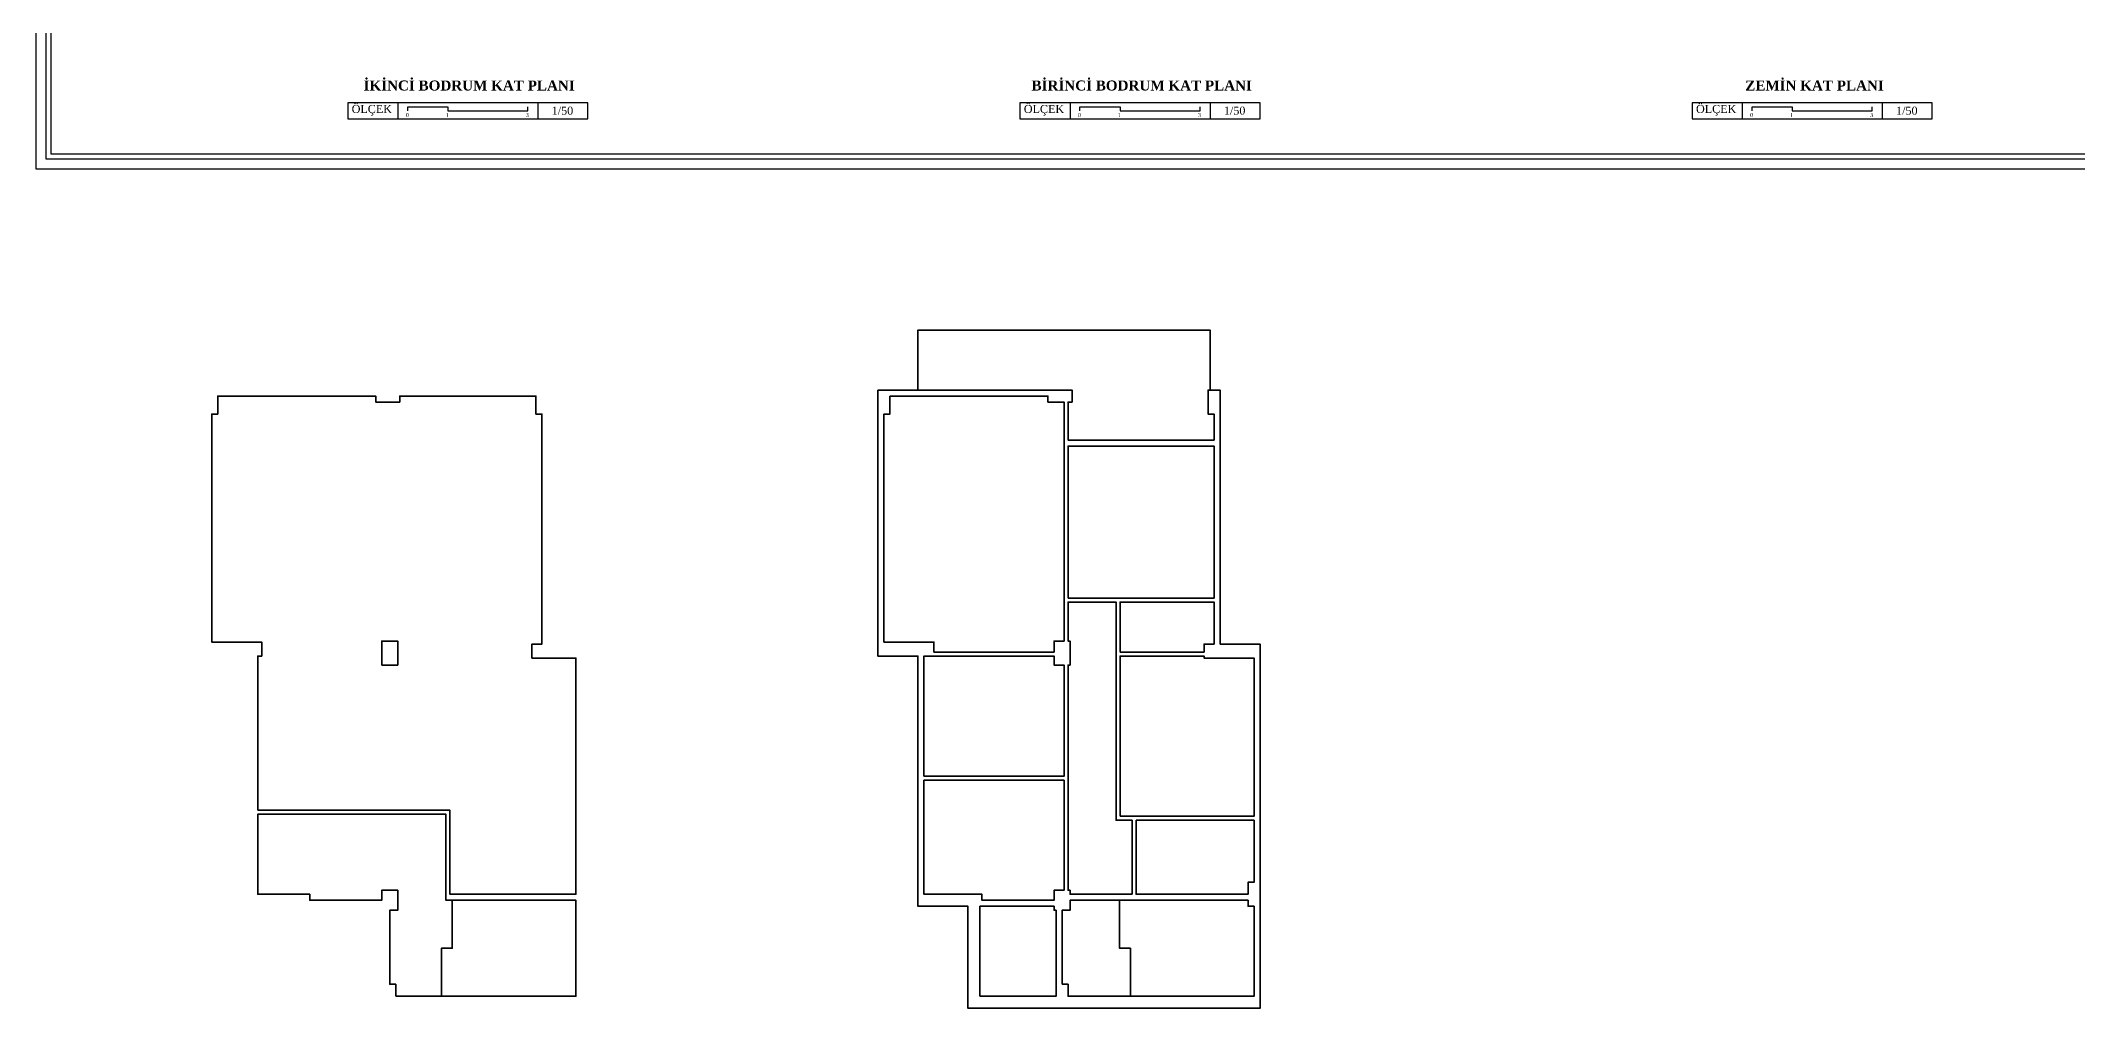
# Model space of a CAD drawing. Header units: metres. Extents: x -5196 to 34307, y 7076 to 19260.
# Drawn here: x 10045 to 15135, y 7076 to 9494 of the extents above; entities that cross this region are included whole.
import ezdxf

# ---------------------------------------------------------------- set-up
doc = ezdxf.new("R2010")
doc.units = ezdxf.units.M
doc.layers.add('YLZ-ALAN HESABI', color=41, linetype='Continuous', lineweight=35)
doc.layers.add('YLZ-PAFTA', color=165, linetype='Continuous')
doc.layers.add('YLZ-YAZI', color=113, linetype='Continuous')
doc.styles.add('ARIAL', font='times.ttf')

msp = doc.modelspace()

# ---------------------------------------------------------------- linework, layer by layer
at = {"layer": 'YLZ-ALAN HESABI'}
for points in [[(12137.1, 8621.32), (12237.1, 8621.32), (12237.1, 8771.32), (12967.1, 8771.32), (12967.1, 8621.32), (12992.1, 8621.32), (12992.1, 7986.32), (13092.1, 7986.32), (13092.1, 7076.32), (12362.1, 7076.32), (12362.1, 7331.32), (12237.1, 7331.32), (12237.1, 7956.32), (12137.1, 7956.32)], [(10897.1, 7933.82), (10937.1, 7933.82), (10937.1, 7993.82), (10897.1, 7993.82)]]:
    msp.add_lwpolyline(points, close=True, dxfattribs=at)
for points in [[(12237.1, 8621.32), (12237.1, 8771.32), (12967.1, 8771.32), (12967.1, 8621.32), (12962.1, 8621.32), (12962.1, 8561.32), (12977.1, 8561.32), (12977.1, 8496.32), (12612.1, 8496.32), (12612.1, 8591.32), (12622.1, 8591.32), (12622.1, 8621.32), (12237.1, 8621.32)], [(10587.1, 7571.32), (11067.1, 7571.32), (11067.1, 7361.32), (11382.1, 7361.32), (11382.1, 7951.32), (11272.1, 7951.32), (11272.1, 7986.32), (11297.1, 7986.32), (11297.1, 8561.32), (11282.1, 8561.32), (11282.1, 8606.32), (10942.1, 8606.32), (10942.1, 8591.32), (10882.1, 8591.32), (10882.1, 8606.32), (10487.1, 8606.32), (10487.1, 8561.32), (10472.1, 8561.32), (10472.1, 7991.32), (10597.1, 7991.32), (10597.1, 7956.32), (10587.1, 7956.32), (10587.1, 7571.32)], [(12167.1, 8606.32), (12562.1, 8606.32), (12562.1, 8591.32), (12602.1, 8591.32), (12602.1, 7993.82), (12577.1, 7993.82), (12577.1, 7966.65), (12277.1, 7966.32), (12277.1, 7991.32), (12152.1, 7991.32), (12152.1, 8561.32), (12167.1, 8561.32), (12167.1, 8606.32)], [(12612.1, 8101.32), (12977.1, 8101.32), (12977.1, 8481.32), (12612.1, 8481.32), (12612.1, 8101.32)], [(12772.1, 7361.32), (12772.1, 7546.32), (12732.1, 7546.32), (12732.1, 8091.32), (12612.1, 8091.32), (12612.1, 7993.82), (12617.1, 7993.82), (12617.1, 7933.82), (12612.1, 7933.82), (12612.1, 7371.32), (12617.1, 7371.32), (12617.1, 7361.32), (12772.1, 7361.32)], [(12742.1, 7966.32), (12742.1, 8091.32), (12977.1, 8091.32), (12977.1, 7986.32), (12952.1, 7986.32), (12952.1, 7966.32), (12742.1, 7966.32)], [(12252.1, 7656.32), (12252.1, 7956.32), (12577.1, 7956.32), (12577.1, 7933.82), (12602.1, 7933.82), (12602.1, 7656.32), (12252.1, 7656.32)], [(12742.1, 7556.32), (13077.1, 7556.32), (13077.1, 7951.32), (12952.1, 7951.32), (12952.1, 7956.32), (12742.1, 7956.32), (12742.1, 7556.32)], [(12252.1, 7646.32), (12252.1, 7361.32), (12397.1, 7361.32), (12397.1, 7346.32), (12577.1, 7346.32), (12577.1, 7371.32), (12602.1, 7371.32), (12602.1, 7646.32), (12252.1, 7646.32)], [(10932.1, 7106.32), (10932.1, 7136.32), (10917.1, 7136.32), (10917.1, 7321.32), (10937.1, 7321.32), (10937.1, 7371.32), (10897.1, 7371.32), (10897.1, 7346.32), (10717.1, 7346.32), (10717.1, 7361.32), (10587.1, 7361.32), (10587.1, 7561.32), (11057.1, 7561.32), (11057.1, 7346.32), (11073.1, 7346.32), (11073.1, 7226.32), (11046.1, 7226.32), (11046.1, 7106.32), (10932.1, 7106.32)], [(12782.1, 7546.32), (12782.1, 7361.32), (13062.1, 7361.32), (13062.1, 7391.32), (13077.1, 7391.32), (13077.1, 7546.32), (12782.1, 7546.32)], [(11046.1, 7106.32), (11382.1, 7106.32), (11382.1, 7346.32), (11073.1, 7346.32), (11073.1, 7226.32), (11046.1, 7226.32), (11046.1, 7106.32)], [(12392.1, 7106.32), (12392.1, 7331.32), (12577.1, 7331.32), (12577.1, 7321.32), (12582.1, 7321.32), (12582.1, 7106.32), (12392.1, 7106.32)], [(12597.1, 7136.32), (12612.1, 7136.32), (12612.1, 7106.32), (12768.1, 7106.32), (12768.1, 7226.32), (12741.1, 7226.32), (12741.1, 7346.32), (12617.1, 7346.32), (12617.1, 7321.32), (12597.1, 7321.32), (12597.1, 7136.32)], [(12741.1, 7346.32), (13062.1, 7346.32), (13062.1, 7331.32), (13077.1, 7331.32), (13077.1, 7106.32), (12768.1, 7106.32), (12768.1, 7226.32), (12741.1, 7226.32), (12741.1, 7346.32)]]:
    msp.add_lwpolyline(points, dxfattribs=at)
at = {"layer": 'YLZ-PAFTA'}
for p, q in [((10937.1, 9338.82), (10937.1, 9298.82)), ((11287.1, 9338.82), (11287.1, 9298.82)), ((12617.1, 9338.82), (12617.1, 9298.82)), ((12967.1, 9338.82), (12967.1, 9298.82)), ((14297.1, 9338.82), (14297.1, 9298.82)), ((14647.1, 9338.82), (14647.1, 9298.82))]:
    msp.add_line(p, q, dxfattribs=at)
for points in [[(10032.1, 9173.82), (18557.1, 9173.82), (18557.1, 12173.82), (10032.1, 12173.82)], [(10057.1, 9198.82), (18532.1, 9198.82), (18532.1, 12148.82), (10057.1, 12148.82)], [(10069.6, 9211.32), (18519.6, 9211.32), (18519.6, 12136.32), (10069.6, 12136.32)], [(10812.1, 9338.82), (10812.1, 9298.82), (11412.1, 9298.82), (11412.1, 9338.82)], [(12492.1, 9338.82), (12492.1, 9298.82), (13092.1, 9298.82), (13092.1, 9338.82)], [(14172.1, 9338.82), (14172.1, 9298.82), (14772.1, 9298.82), (14772.1, 9338.82)]]:
    msp.add_lwpolyline(points, close=True, dxfattribs=at)
for points in [[(10962.07, 9318.75), (10962.07, 9328.75), (11062.07, 9328.75), (11062.07, 9318.75), (11262.07, 9318.75), (11262.07, 9328.75)], [(12642.07, 9318.75), (12642.07, 9328.75), (12742.07, 9328.75), (12742.07, 9318.75), (12942.07, 9318.75), (12942.07, 9328.75)], [(14322.07, 9318.75), (14322.07, 9328.75), (14422.07, 9328.75), (14422.07, 9318.75), (14622.07, 9318.75), (14622.07, 9328.75)]]:
    msp.add_lwpolyline(points, dxfattribs=at)

# ---------------------------------------------------------------- texts
at = {"layer": 'YLZ-YAZI', "style": 'ARIAL'}
for s, width, heights, insert, char_height, attachment_point in [('\\pt175;{\\fTimes New Roman|b1|i0|c162|p18;İKİNCİ BODRUM KAT PLANI}', 552.1291, [45.27], (10851.48, 9394.86), 25, 1), ('\\pt175;{\\fTimes New Roman|b1|i0|c162|p18;BİRİNCİ BODRUM KAT PLANI}', 552.1291, [45.27], (12520.95, 9394.86), 25, 1), ('\\pi29.13143,t204.13143;{\\fTimes New Roman|b1|i0|c162|p18;ZEMİN KAT PLANI}', 395.9616, [0], (14275.65, 9394.86), 25, 1), ('ÖLÇEK', 395.9616, [0], (10922.42, 9333.73), 20, 3), ('1/50', 395.9616, [0], (11375.48, 9329.59), 20, 3), ('ÖLÇEK', 395.9616, [0], (12602.42, 9333.73), 20, 3), ('1/50', 395.9616, [0], (13055.48, 9329.59), 20, 3), ('ÖLÇEK', 395.9616, [0], (14282.42, 9333.73), 20, 3), ('1/50', 395.9616, [0], (14735.48, 9329.59), 20, 3), ('0', 395.9616, [0], (10964.52, 9313.5), 10, 3), ('1', 395.9616, [0], (11064.52, 9313.5), 10, 3), ('3', 395.9616, [0], (11264.52, 9313.5), 10, 3), ('0', 395.9616, [0], (12644.52, 9313.5), 10, 3), ('1', 395.9616, [0], (12744.52, 9313.5), 10, 3), ('3', 395.9616, [0], (12944.52, 9313.5), 10, 3), ('0', 395.9616, [0], (14324.52, 9313.5), 10, 3), ('1', 395.9616, [0], (14424.52, 9313.5), 10, 3), ('3', 395.9616, [0], (14624.52, 9313.5), 10, 3)]:
    msp.add_mtext_dynamic_manual_height_columns(s, width=width, gutter_width=12.5, heights=heights, dxfattribs=dict(at, insert=insert, char_height=char_height, attachment_point=attachment_point))

doc.saveas('drawing.dxf')
